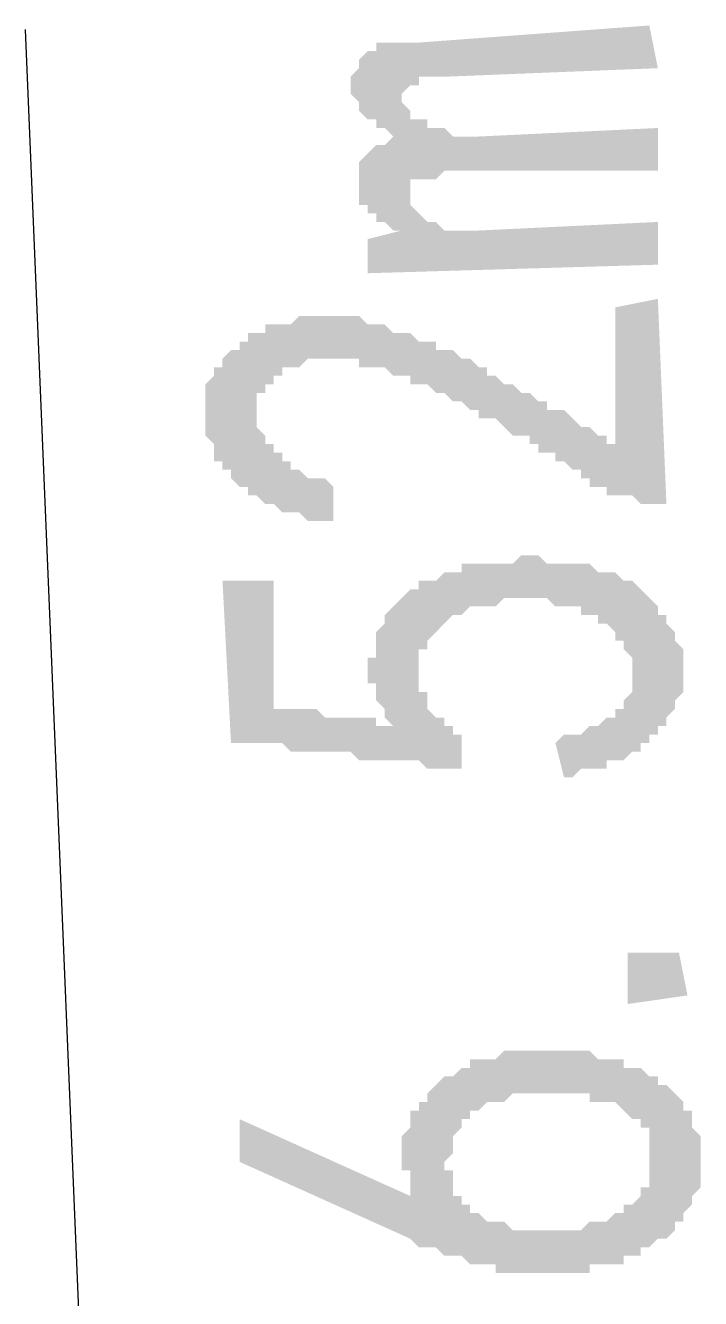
# Model space of a CAD drawing. Header units: millimetres. Extents: x 6156 to 7119, y 3162 to 3647.
# Drawn here: x 6898.73 to 6903.75, y 3600.55 to 3610.01 of the extents above; entities that cross this region are included whole.
import ezdxf

# ---------------------------------------------------------------- set-up
doc = ezdxf.new("R2010")
doc.units = ezdxf.units.MM
doc.layers.add('图层1', color=7, linetype='Continuous')

msp = doc.modelspace()

# ---------------------------------------------------------------- hatches: boundary and pattern name
at = {"layer": '图层1', "transparency": 33554559}
for points in [[(6903.3666, 3610.0144), (6903.4301, 3609.6969), (6901.8427, 3609.6334), (6901.7792, 3609.6334), (6901.7157, 3609.6334), (6901.6522, 3609.6334), (6901.6522, 3609.5699), (6901.5887, 3609.5699), (6901.5887, 3609.5699), (6901.5887, 3609.5699), (6901.5252, 3609.5064), (6901.5252, 3609.4429), (6901.5252, 3609.4429), (6901.5887, 3609.3794), (6901.5887, 3609.3794), (6901.5887, 3609.3159), (6901.6522, 3609.3159), (6901.6522, 3609.3159), (6901.7157, 3609.3159), (6901.7157, 3609.2524), (6901.7792, 3609.2524), (6901.8427, 3609.2524), (6901.8427, 3609.2524), (6901.9062, 3609.189), (6901.9697, 3609.189), (6902.0332, 3609.189), (6902.0332, 3609.189), (6902.0967, 3609.189), (6903.4301, 3609.2524), (6903.4301, 3608.935), (6901.8427, 3608.935), (6901.7792, 3608.8715), (6901.7157, 3608.8715), (6901.7157, 3608.8715), (6901.6522, 3608.8715), (6901.6522, 3608.8715), (6901.5887, 3608.8715), (6901.5887, 3608.808), (6901.5887, 3608.808), (6901.5887, 3608.7445), (6901.5887, 3608.7445), (6901.5887, 3608.681), (6901.5887, 3608.681), (6901.6522, 3608.6175), (6901.6522, 3608.6175), (6901.7157, 3608.554), (6901.7157, 3608.554), (6901.7792, 3608.554), (6901.7792, 3608.554), (6901.8427, 3608.4905), (6901.9062, 3608.4905), (6901.9062, 3608.4905), (6901.9697, 3608.4905), (6902.0332, 3608.4905), (6902.0967, 3608.4905), (6902.0967, 3608.4905), (6903.4301, 3608.554), (6903.4301, 3608.2365), (6901.2713, 3608.173), (6901.2713, 3608.427), (6901.5252, 3608.4905), (6901.5252, 3608.4905), (6901.4617, 3608.4905), (6901.3982, 3608.554), (6901.3982, 3608.554), (6901.3348, 3608.554), (6901.3348, 3608.6175), (6901.2713, 3608.6175), (6901.2713, 3608.6175), (6901.2713, 3608.681), (6901.2078, 3608.681), (6901.2078, 3608.7445), (6901.2078, 3608.7445), (6901.2078, 3608.808), (6901.2078, 3608.8715), (6901.2078, 3608.8715), (6901.2078, 3608.8715), (6901.2078, 3608.935), (6901.2078, 3608.9985), (6901.2078, 3608.9985), (6901.2713, 3609.062), (6901.2713, 3609.062), (6901.2713, 3609.062), (6901.3348, 3609.1255), (6901.3982, 3609.1255), (6901.3982, 3609.1255), (6901.4617, 3609.189), (6901.5252, 3609.189), (6901.4617, 3609.189), (6901.4617, 3609.189), (6901.3982, 3609.2524), (6901.3348, 3609.2524), (6901.3348, 3609.3159), (6901.2713, 3609.3159), (6901.2713, 3609.3159), (6901.2713, 3609.3159), (6901.2078, 3609.3794), (6901.2078, 3609.3794), (6901.2078, 3609.4429), (6901.2078, 3609.4429), (6901.1443, 3609.5064), (6901.1443, 3609.5699), (6901.1443, 3609.5699), (6901.1443, 3609.6334), (6901.2078, 3609.6969), (6901.2078, 3609.6969), (6901.2078, 3609.7604), (6901.2078, 3609.7604), (6901.2713, 3609.8239), (6901.2713, 3609.8239), (6901.3348, 3609.8239), (6901.3348, 3609.8874), (6901.3982, 3609.8874), (6901.4617, 3609.8874), (6901.4617, 3609.8874), (6901.5252, 3609.8874), (6901.5887, 3609.8874), (6901.6522, 3609.8874), (6901.6522, 3609.8874)], [(6903.4301, 3606.4585), (6903.3666, 3606.4585), (6903.3031, 3606.4585), (6903.3031, 3606.4585), (6903.2396, 3606.522), (6903.1761, 3606.522), (6903.1761, 3606.522), (6903.1126, 3606.522), (6903.0491, 3606.522), (6903.0491, 3606.5855), (6902.9856, 3606.5855), (6902.9221, 3606.5855), (6902.9221, 3606.649), (6902.8586, 3606.649), (6902.8586, 3606.649), (6902.8586, 3606.7125), (6902.7951, 3606.7125), (6902.7951, 3606.7125), (6902.7316, 3606.776), (6902.7316, 3606.776), (6902.6681, 3606.776), (6902.6681, 3606.8395), (6902.6046, 3606.8395), (6902.5412, 3606.8395), (6902.5412, 3606.903), (6902.4777, 3606.903), (6902.4777, 3606.9665), (6902.4142, 3606.9665), (6902.3507, 3606.9665), (6902.2872, 3607.03), (6902.2872, 3607.03), (6902.2237, 3607.0935), (6902.1602, 3607.0935), (6902.0967, 3607.0935), (6902.0967, 3607.157), (6902.0332, 3607.157), (6901.9697, 3607.2205), (6901.9062, 3607.2205), (6901.8427, 3607.284), (6901.8427, 3607.284), (6901.7792, 3607.284), (6901.7157, 3607.3475), (6901.7157, 3607.3475), (6901.6522, 3607.3475), (6901.5887, 3607.3475), (6901.5887, 3607.411), (6901.5252, 3607.411), (6901.4617, 3607.411), (6901.4617, 3607.411), (6901.3982, 3607.4745), (6901.3982, 3607.4745), (6901.3347, 3607.4745), (6901.3347, 3607.4745), (6901.2712, 3607.4745), (6901.2077, 3607.4745), (6901.2077, 3607.538), (6901.1442, 3607.538), (6901.0807, 3607.538), (6901.0172, 3607.538), (6901.0172, 3607.538), (6900.9538, 3607.538), (6900.8903, 3607.538), (6900.8903, 3607.538), (6900.8268, 3607.538), (6900.7633, 3607.4745), (6900.7633, 3607.4745), (6900.6998, 3607.4745), (6900.6363, 3607.4745), (6900.6363, 3607.411), (6900.5728, 3607.411), (6900.5728, 3607.3475), (6900.5728, 3607.3475), (6900.5093, 3607.3475), (6900.5093, 3607.284), (6900.4458, 3607.284), (6900.4458, 3607.2205), (6900.4458, 3607.2205), (6900.4458, 3607.157), (6900.4458, 3607.0935), (6900.4458, 3607.0935), (6900.4458, 3607.0935), (6900.4458, 3607.03), (6900.5093, 3606.9665), (6900.5093, 3606.9665), (6900.5093, 3606.903), (6900.5728, 3606.903), (6900.5728, 3606.8395), (6900.5728, 3606.8395), (6900.6363, 3606.8395), (6900.6363, 3606.776), (6900.6998, 3606.776), (6900.6998, 3606.7125), (6900.7633, 3606.7125), (6900.7633, 3606.7125), (6900.8268, 3606.649), (6900.8903, 3606.649), (6900.8903, 3606.649), (6900.9538, 3606.649), (6901.0172, 3606.5855), (6901.0172, 3606.5855), (6901.0172, 3606.3315), (6900.9538, 3606.3315), (6900.8903, 3606.3315), (6900.8268, 3606.3315), (6900.7633, 3606.395), (6900.6998, 3606.395), (6900.6998, 3606.395), (6900.6363, 3606.395), (6900.5728, 3606.4585), (6900.5728, 3606.4585), (6900.5093, 3606.4585), (6900.4458, 3606.522), (6900.4458, 3606.522), (6900.3823, 3606.522), (6900.3823, 3606.5855), (6900.3188, 3606.5855), (6900.3188, 3606.5855), (6900.3188, 3606.5855), (6900.2553, 3606.649), (6900.2553, 3606.649), (6900.2553, 3606.7125), (6900.1918, 3606.7125), (6900.1918, 3606.776), (6900.1283, 3606.776), (6900.1283, 3606.8395), (6900.1283, 3606.8395), (6900.1283, 3606.903), (6900.1283, 3606.903), (6900.0648, 3606.9665), (6900.0648, 3607.03), (6900.0648, 3607.03), (6900.0648, 3607.0935), (6900.0648, 3607.0935), (6900.0648, 3607.157), (6900.0648, 3607.157), (6900.0648, 3607.2205), (6900.0648, 3607.284), (6900.0648, 3607.284), (6900.0648, 3607.284), (6900.0648, 3607.3475), (6900.0648, 3607.3475), (6900.1283, 3607.411), (6900.1283, 3607.411), (6900.1283, 3607.4745), (6900.1918, 3607.4745), (6900.1918, 3607.538), (6900.1918, 3607.538), (6900.2553, 3607.6015), (6900.2553, 3607.6015), (6900.3188, 3607.6015), (6900.3188, 3607.665), (6900.3823, 3607.665), (6900.3823, 3607.7285), (6900.4458, 3607.7285), (6900.5093, 3607.7285), (6900.5093, 3607.792), (6900.5728, 3607.792), (6900.6363, 3607.792), (6900.6363, 3607.792), (6900.6998, 3607.792), (6900.7633, 3607.8554), (6900.8268, 3607.8554), (6900.8268, 3607.8554), (6900.8903, 3607.8554), (6900.9538, 3607.8554), (6901.0172, 3607.8554), (6901.0172, 3607.8554), (6901.0807, 3607.8554), (6901.1442, 3607.8554), (6901.1442, 3607.8554), (6901.2077, 3607.8554), (6901.2712, 3607.792), (6901.2712, 3607.792), (6901.3347, 3607.792), (6901.3982, 3607.792), (6901.3982, 3607.792), (6901.4617, 3607.7285), (6901.5252, 3607.7285), (6901.5887, 3607.7285), (6901.5887, 3607.7285), (6901.6522, 3607.665), (6901.7157, 3607.665), (6901.7792, 3607.665), (6901.7792, 3607.665), (6901.7792, 3607.6015), (6901.8427, 3607.6015), (6901.8427, 3607.6015), (6901.9062, 3607.6015), (6901.9062, 3607.6015), (6901.9697, 3607.538), (6901.9697, 3607.538), (6902.0332, 3607.538), (6902.0332, 3607.538), (6902.0967, 3607.4745), (6902.0967, 3607.4745), (6902.1602, 3607.4745), (6902.1602, 3607.411), (6902.2237, 3607.411), (6902.2237, 3607.411), (6902.2872, 3607.3475), (6902.3507, 3607.3475), (6902.3507, 3607.3475), (6902.4142, 3607.284), (6902.4777, 3607.284), (6902.4777, 3607.284), (6902.5412, 3607.2205), (6902.6046, 3607.2205), (6902.6046, 3607.157), (6902.6681, 3607.157), (6902.7316, 3607.157), (6902.7951, 3607.0935), (6902.7951, 3607.0935), (6902.8586, 3607.03), (6902.9221, 3607.03), (6902.9856, 3606.9665), (6903.0491, 3606.9665), (6903.0491, 3606.903), (6903.1126, 3606.903), (6903.1126, 3606.903), (6903.1126, 3607.9189), (6903.4301, 3607.9824), (6903.4936, 3606.4585)], [(6902.6681, 3604.6806), (6902.7316, 3604.7441), (6902.7951, 3604.7441), (6902.7951, 3604.7441), (6902.8585, 3604.7441), (6902.922, 3604.8076), (6902.9855, 3604.8076), (6902.9855, 3604.8076), (6903.049, 3604.8711), (6903.049, 3604.8711), (6903.1125, 3604.8711), (6903.1125, 3604.9345), (6903.176, 3604.9345), (6903.176, 3604.998), (6903.176, 3604.998), (6903.176, 3604.998), (6903.2395, 3605.0615), (6903.2395, 3605.0615), (6903.2395, 3605.125), (6903.2395, 3605.1885), (6903.2395, 3605.1885), (6903.2395, 3605.252), (6903.2395, 3605.252), (6903.2395, 3605.3155), (6903.2395, 3605.3155), (6903.176, 3605.379), (6903.176, 3605.4425), (6903.176, 3605.4425), (6903.1125, 3605.4425), (6903.1125, 3605.506), (6903.1125, 3605.506), (6903.049, 3605.5695), (6903.049, 3605.5695), (6902.9855, 3605.5695), (6902.9855, 3605.633), (6902.922, 3605.633), (6902.8585, 3605.633), (6902.8585, 3605.6965), (6902.7951, 3605.6965), (6902.7951, 3605.6965), (6902.7316, 3605.6965), (6902.6681, 3605.6965), (6902.6681, 3605.6965), (6902.6046, 3605.76), (6902.5411, 3605.76), (6902.4776, 3605.76), (6902.4776, 3605.76), (6902.4141, 3605.76), (6902.3506, 3605.76), (6902.3506, 3605.76), (6902.2871, 3605.76), (6902.2236, 3605.6965), (6902.1601, 3605.6965), (6902.0966, 3605.6965), (6902.0966, 3605.6965), (6902.0331, 3605.6965), (6901.9696, 3605.633), (6901.9696, 3605.633), (6901.9061, 3605.633), (6901.9061, 3605.633), (6901.8426, 3605.5695), (6901.8426, 3605.5695), (6901.7791, 3605.506), (6901.7791, 3605.506), (6901.7156, 3605.4425), (6901.7156, 3605.4425), (6901.7156, 3605.379), (6901.6521, 3605.379), (6901.6521, 3605.379), (6901.6521, 3605.3155), (6901.6521, 3605.3155), (6901.6521, 3605.252), (6901.6521, 3605.1885), (6901.6521, 3605.1885), (6901.6521, 3605.125), (6901.6521, 3605.125), (6901.6521, 3605.0615), (6901.7156, 3605.0615), (6901.7156, 3604.998), (6901.7156, 3604.9345), (6901.7156, 3604.9345), (6901.7791, 3604.8711), (6901.7791, 3604.8711), (6901.8426, 3604.8711), (6901.8426, 3604.8076), (6901.9061, 3604.8076), (6901.9061, 3604.7441), (6901.9696, 3604.7441), (6901.9696, 3604.7441), (6901.9696, 3604.4901), (6901.9696, 3604.4901), (6901.9061, 3604.4901), (6901.9061, 3604.4901), (6901.9061, 3604.4901), (6901.9061, 3604.4901), (6901.8426, 3604.4901), (6901.8426, 3604.4901), (6901.8426, 3604.4901), (6901.7791, 3604.4901), (6901.7791, 3604.4901), (6901.7156, 3604.4901), (6901.7156, 3604.4901), (6901.6521, 3604.5536), (6901.5886, 3604.5536), (6901.5886, 3604.5536), (6901.5251, 3604.5536), (6901.4616, 3604.5536), (6901.3981, 3604.5536), (6901.3981, 3604.5536), (6901.3346, 3604.5536), (6901.2711, 3604.5536), (6901.2077, 3604.5536), (6901.1442, 3604.6171), (6901.0807, 3604.6171), (6901.0172, 3604.6171), (6900.9537, 3604.6171), (6900.8902, 3604.6171), (6900.7632, 3604.6171), (6900.6997, 3604.6171), (6900.6362, 3604.6806), (6900.5727, 3604.6806), (6900.4457, 3604.6806), (6900.3822, 3604.6806), (6900.3187, 3604.6806), (6900.2552, 3604.6806), (6900.1917, 3605.887), (6900.5727, 3605.887), (6900.5727, 3604.9345), (6900.6362, 3604.9345), (6900.6997, 3604.9345), (6900.7632, 3604.9345), (6900.8267, 3604.9345), (6900.8902, 3604.9345), (6900.9537, 3604.8711), (6901.0172, 3604.8711), (6901.0172, 3604.8711), (6901.0807, 3604.8711), (6901.1442, 3604.8711), (6901.2077, 3604.8711), (6901.2077, 3604.8711), (6901.2711, 3604.8711), (6901.3346, 3604.8711), (6901.3346, 3604.8076), (6901.3981, 3604.8076), (6901.4616, 3604.8076), (6901.4616, 3604.8076), (6901.3981, 3604.8711), (6901.3981, 3604.8711), (6901.3981, 3604.9345), (6901.3346, 3604.998), (6901.3346, 3604.998), (6901.3346, 3605.0615), (6901.3346, 3605.0615), (6901.3346, 3605.125), (6901.2711, 3605.125), (6901.2711, 3605.1885), (6901.2711, 3605.1885), (6901.2711, 3605.252), (6901.2711, 3605.252), (6901.2711, 3605.3155), (6901.3346, 3605.3155), (6901.3346, 3605.379), (6901.3346, 3605.4425), (6901.3346, 3605.4425), (6901.3346, 3605.506), (6901.3346, 3605.506), (6901.3981, 3605.5695), (6901.3981, 3605.5695), (6901.3981, 3605.5695), (6901.3981, 3605.633), (6901.4616, 3605.6965), (6901.4616, 3605.6965), (6901.5251, 3605.76), (6901.5251, 3605.76), (6901.5886, 3605.8235), (6901.5886, 3605.8235), (6901.6521, 3605.8235), (6901.6521, 3605.887), (6901.6521, 3605.887), (6901.7156, 3605.887), (6901.7791, 3605.887), (6901.8426, 3605.9505), (6901.8426, 3605.9505), (6901.9061, 3605.9505), (6901.9696, 3605.9505), (6901.9696, 3606.014), (6902.0331, 3606.014), (6902.0331, 3606.014), (6902.0966, 3606.014), (6902.1601, 3606.014), (6902.2236, 3606.014), (6902.2236, 3606.014), (6902.2871, 3606.014), (6902.3506, 3606.014), (6902.4141, 3606.0775), (6902.4141, 3606.0775), (6902.4776, 3606.0775), (6902.4776, 3606.0775), (6902.5411, 3606.0775), (6902.6046, 3606.014), (6902.6681, 3606.014), (6902.7316, 3606.014), (6902.7316, 3606.014), (6902.7951, 3606.014), (6902.8585, 3606.014), (6902.922, 3606.014), (6902.922, 3606.014), (6902.9855, 3605.9505), (6903.049, 3605.9505), (6903.1125, 3605.9505), (6903.1125, 3605.9505), (6903.176, 3605.887), (6903.176, 3605.887), (6903.2395, 3605.887), (6903.303, 3605.8235), (6903.303, 3605.8235), (6903.303, 3605.8235), (6903.3665, 3605.76), (6903.3665, 3605.76), (6903.43, 3605.6965), (6903.43, 3605.6965), (6903.43, 3605.633), (6903.4935, 3605.633), (6903.4935, 3605.5695), (6903.4935, 3605.5695), (6903.557, 3605.506), (6903.557, 3605.506), (6903.557, 3605.4425), (6903.557, 3605.4425), (6903.6205, 3605.379), (6903.6205, 3605.379), (6903.6205, 3605.3155), (6903.6205, 3605.252), (6903.6205, 3605.252), (6903.6205, 3605.1885), (6903.6205, 3605.1885), (6903.6205, 3605.125), (6903.6205, 3605.0615), (6903.6205, 3605.0615), (6903.557, 3604.998), (6903.557, 3604.998), (6903.557, 3604.9345), (6903.557, 3604.9345), (6903.4935, 3604.8711), (6903.4935, 3604.8711), (6903.4935, 3604.8076), (6903.43, 3604.8076), (6903.43, 3604.7441), (6903.43, 3604.7441), (6903.3665, 3604.7441), (6903.3665, 3604.6806), (6903.303, 3604.6806), (6903.303, 3604.6171), (6903.2395, 3604.6171), (6903.2395, 3604.6171), (6903.176, 3604.5536), (6903.176, 3604.5536), (6903.1125, 3604.5536), (6903.049, 3604.5536), (6903.049, 3604.4901), (6902.9855, 3604.4901), (6902.922, 3604.4901), (6902.8585, 3604.4901), (6902.7951, 3604.4266), (6902.7316, 3604.4266)]]:
    msp.add_hatch(color=256, dxfattribs=at).paths.add_polyline_path(points)
h = msp.add_hatch(color=256, dxfattribs=at)
h.paths.add_polyline_path([(6902.5411, 3600.7436), (6902.4776, 3600.7436), (6902.4776, 3600.7436), (6902.4141, 3600.7436), (6902.3506, 3600.7436), (6902.2871, 3600.7436), (6902.2236, 3600.7436), (6902.2236, 3600.8071), (6902.1601, 3600.8071), (6902.0966, 3600.8071), (6902.0966, 3600.8071), (6902.0331, 3600.8071), (6902.0331, 3600.8071), (6901.9696, 3600.8706), (6901.9062, 3600.8706), (6901.9062, 3600.8706), (6901.8427, 3600.8706), (6901.7792, 3600.9341), (6901.7157, 3600.9341), (6901.7157, 3600.9341), (6901.6522, 3600.9341), (6901.5887, 3600.9976), (6901.5887, 3600.9976), (6900.3188, 3601.569), (6900.3188, 3601.8865), (6901.5887, 3601.3151), (6901.5887, 3601.3786), (6901.5887, 3601.3786), (6901.5887, 3601.4421), (6901.5887, 3601.5055), (6901.5252, 3601.5055), (6901.5252, 3601.569), (6901.5252, 3601.569), (6901.5252, 3601.6325), (6901.5252, 3601.696), (6901.5252, 3601.696), (6901.5252, 3601.7595), (6901.5252, 3601.7595), (6901.5887, 3601.823), (6901.5887, 3601.823), (6901.5887, 3601.8865), (6901.5887, 3601.8865), (6901.5887, 3601.95), (6901.6522, 3601.95), (6901.6522, 3602.0135), (6901.7157, 3602.0135), (6901.7157, 3602.077), (6901.7157, 3602.077), (6901.7792, 3602.1405), (6901.7792, 3602.1405), (6901.8427, 3602.204), (6901.8427, 3602.204), (6901.9062, 3602.204), (6901.9696, 3602.2675), (6901.9696, 3602.2675), (6902.0331, 3602.2675), (6902.0331, 3602.331), (6902.0966, 3602.331), (6902.1601, 3602.331), (6902.2236, 3602.331), (6902.2236, 3602.331), (6902.2871, 3602.3945), (6902.3506, 3602.3945), (6902.4141, 3602.3945), (6902.4141, 3602.3945), (6902.4776, 3602.3945), (6902.4776, 3602.3945), (6902.5411, 3602.3945), (6902.6046, 3602.3945), (6902.6681, 3602.3945), (6902.6681, 3602.3945), (6902.7316, 3602.3945), (6902.7951, 3602.3945), (6902.8586, 3602.3945), (6902.9221, 3602.3945), (6902.9221, 3602.3945), (6902.9856, 3602.331), (6903.0491, 3602.331), (6903.0491, 3602.331), (6903.1126, 3602.331), (6903.1761, 3602.331), (6903.1761, 3602.2675), (6903.2396, 3602.2675), (6903.3031, 3602.2675), (6903.3031, 3602.2675), (6903.3666, 3602.204), (6903.4301, 3602.204), (6903.4301, 3602.1405), (6903.4936, 3602.1405), (6903.4936, 3602.1405), (6903.4936, 3602.1405), (6903.557, 3602.077), (6903.557, 3602.077), (6903.6205, 3602.0135), (6903.6205, 3602.0135), (6903.6205, 3601.95), (6903.684, 3601.95), (6903.684, 3601.8865), (6903.684, 3601.8865), (6903.684, 3601.823), (6903.7475, 3601.7595), (6903.7475, 3601.7595), (6903.7475, 3601.696), (6903.7475, 3601.696), (6903.7475, 3601.6325), (6903.7475, 3601.569), (6903.7475, 3601.569), (6903.7475, 3601.5055), (6903.7475, 3601.4421), (6903.7475, 3601.4421), (6903.7475, 3601.3786), (6903.7475, 3601.3786), (6903.684, 3601.3151), (6903.684, 3601.3151), (6903.684, 3601.2516), (6903.684, 3601.2516), (6903.6205, 3601.1881), (6903.6205, 3601.1881), (6903.6205, 3601.1246), (6903.557, 3601.1246), (6903.557, 3601.0611), (6903.557, 3601.0611), (6903.4936, 3600.9976), (6903.4936, 3600.9976), (6903.4301, 3600.9976), (6903.3666, 3600.9341), (6903.3666, 3600.9341), (6903.3031, 3600.9341), (6903.3031, 3600.8706), (6903.2396, 3600.8706), (6903.1761, 3600.8706), (6903.1761, 3600.8071), (6903.1126, 3600.8071), (6903.0491, 3600.8071), (6902.9856, 3600.8071), (6902.9221, 3600.8071), (6902.9221, 3600.7436), (6902.8586, 3600.7436), (6902.7951, 3600.7436), (6902.7316, 3600.7436), (6902.7316, 3600.7436), (6902.6681, 3600.7436), (6902.6046, 3600.7436), (6902.5411, 3600.7436), (6902.5411, 3600.7436)], flags=0)
h.paths.add_polyline_path([(6903.1761, 3601.2516), (6903.2396, 3601.2516), (6903.2396, 3601.2516), (6903.3031, 3601.3151), (6903.3031, 3601.3151), (6903.3031, 3601.3786), (6903.3666, 3601.3786), (6903.3666, 3601.4421), (6903.3666, 3601.5055), (6903.3666, 3601.5055), (6903.3666, 3601.569), (6903.3666, 3601.569), (6903.3666, 3601.6325), (6903.3666, 3601.6325), (6903.3666, 3601.696), (6903.3666, 3601.7595), (6903.3666, 3601.7595), (6903.3666, 3601.823), (6903.3031, 3601.823), (6903.3031, 3601.8865), (6903.2396, 3601.8865), (6903.2396, 3601.8865), (6903.1761, 3601.95), (6903.1761, 3601.95), (6903.1761, 3601.95), (6903.1126, 3602.0135), (6903.0491, 3602.0135), (6903.0491, 3602.0135), (6902.9856, 3602.0135), (6902.9221, 3602.0135), (6902.9221, 3602.077), (6902.8586, 3602.077), (6902.7951, 3602.077), (6902.7316, 3602.077), (6902.7316, 3602.077), (6902.6681, 3602.077), (6902.6046, 3602.077), (6902.5411, 3602.077), (6902.4776, 3602.077), (6902.4141, 3602.077), (6902.3506, 3602.077), (6902.3506, 3602.077), (6902.2871, 3602.0135), (6902.2236, 3602.0135), (6902.1601, 3602.0135), (6902.1601, 3602.0135), (6902.0966, 3601.95), (6902.0966, 3601.95), (6902.0331, 3601.95), (6902.0331, 3601.8865), (6901.9696, 3601.8865), (6901.9696, 3601.8865), (6901.9696, 3601.823), (6901.9696, 3601.823), (6901.9062, 3601.7595), (6901.9062, 3601.7595), (6901.9062, 3601.696), (6901.9062, 3601.6325), (6901.9062, 3601.6325), (6901.8427, 3601.569), (6901.8427, 3601.569), (6901.8427, 3601.5055), (6901.9062, 3601.5055), (6901.9062, 3601.4421), (6901.9062, 3601.4421), (6901.9062, 3601.3786), (6901.9062, 3601.3151), (6901.9696, 3601.3151), (6901.9696, 3601.2516), (6901.9696, 3601.2516), (6902.0331, 3601.2516), (6902.0331, 3601.1881), (6902.0966, 3601.1881), (6902.0966, 3601.1881), (6902.1601, 3601.1246), (6902.1601, 3601.1246), (6902.2236, 3601.1246), (6902.2871, 3601.1246), (6902.3506, 3601.0611), (6902.3506, 3601.0611), (6902.4141, 3601.0611), (6902.4776, 3601.0611), (6902.5411, 3601.0611), (6902.5411, 3601.0611), (6902.6046, 3601.0611), (6902.6681, 3601.0611), (6902.7316, 3601.0611), (6902.7316, 3601.0611), (6902.7951, 3601.0611), (6902.8586, 3601.0611), (6902.8586, 3601.0611), (6902.9221, 3601.1246), (6902.9856, 3601.1246), (6902.9856, 3601.1246), (6903.0491, 3601.1246), (6903.1126, 3601.1881), (6903.1126, 3601.1881), (6903.1761, 3601.1881), (6903.1761, 3601.2516)], flags=0)

# ---------------------------------------------------------------- linework, layer by layer
at = {"layer": '图层1', "lineweight": -3}
msp.add_line((6902.3454, 3523.1854), (6898.7261, 3609.9845), dxfattribs=at)
at = {"layer": '图层1', "lineweight": -3, "transparency": 33554559}
msp.add_solid([(6903.5869, 3603.1231), (6903.6504, 3602.8056), (6903.2059, 3603.1231), (6903.2059, 3602.7421)], dxfattribs=at)

doc.saveas('drawing.dxf')
